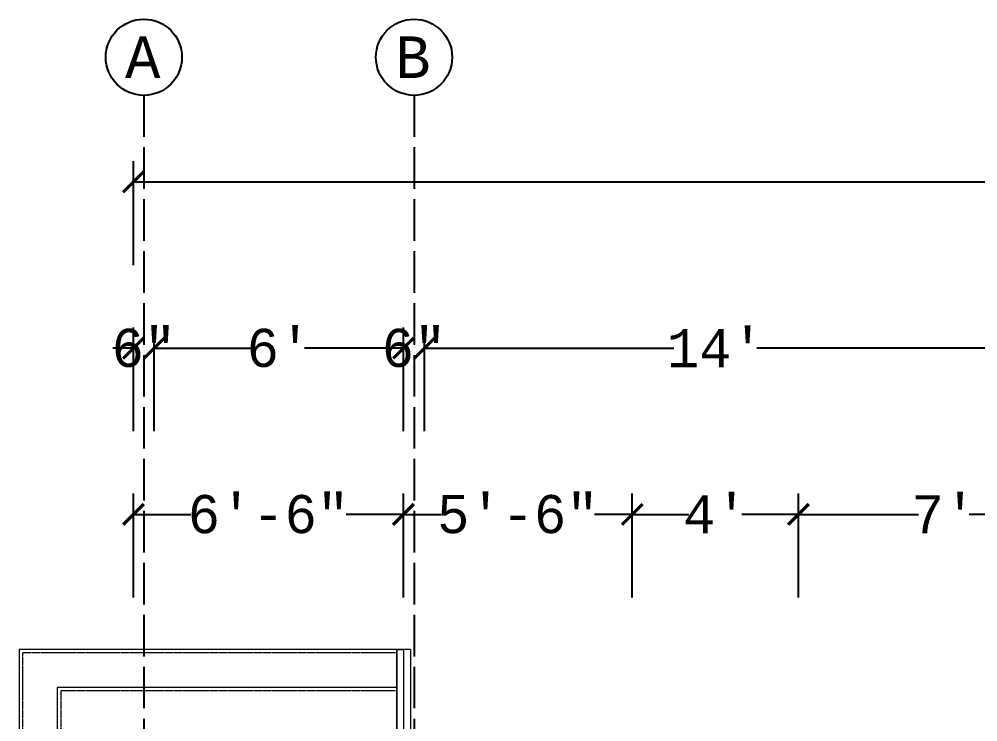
# Model space of a CAD drawing. Header units: inches. Extents: x 8351 to 42256, y 21052 to 33437.
# Drawn here: x 39919.7 to 40196.5, y 33232.8 to 33435.7 of the extents above; entities that cross this region are included whole.
import ezdxf

# ---------------------------------------------------------------- set-up
doc = ezdxf.new("R2010")
doc.units = ezdxf.units.IN
doc.header["$MEASUREMENT"] = 0
doc.linetypes.add('ACAD_ISO02W100', pattern=[15, 12, -3])
doc.linetypes.add('Overhead 1_16_', pattern=[0.101562, 0.0625, -0.039062])
for name, color, linetype, lineweight in [('A-DIM', 7, 'Continuous', 25), ('A-FLOR-HRAL', 11, 'Continuous', 9), ('S-STRS', 14, 'Continuous', 9)]:
    doc.layers.add(name, color=color, linetype=linetype, lineweight=lineweight)
doc.layers.add('A-G-BEAM', color=8, linetype='ACAD_ISO02W100')
doc.styles.get("Standard").update_dxf_attribs({"font": 'consolab.ttf', "height": 11})

# ---------------------------------------------------------------- blocks, each defined once
blk = doc.blocks.new('Top Rail Type - Top Rail_Internal_-343933-B-FLOOR-PLAN')
at = {"layer": 'A-FLOR-HRAL'}
for p, q in [((-482.36, 611.38), (-480.36, 611.38)), ((-482.36, 578.38), (-482.36, 611.38)), ((-480.36, 611.38), (-480.36, 578.38)), ((-480.36, 578.38), (-482.36, 578.38))]:
    blk.add_line(p, q, dxfattribs=at)
blk = doc.blocks.new('Top Rail Type - Top Rail_Internal_-V5-B-FLOOR-PLAN')
at = {"layer": 'A-FLOR-HRAL'}
for p, q in [((-480.36, 611.38), (-482.36, 611.38)), ((-482.36, 611.38), (-482.36, 578.38)), ((-480.36, 611.38), (-480.36, 578.38)), ((-480.36, 578.38), (-482.36, 578.38))]:
    blk.add_line(p, q, dxfattribs=at)
blk = doc.blocks.new('_ArchTick')
at = {"color": 0, "linetype": 'ByBlock', "const_width": 0.15}
blk.add_lwpolyline([(-0.5, -0.5), (0.5, 0.5)], dxfattribs=at)

msp = doc.modelspace()

# ---------------------------------------------------------------- linework, layer by layer
at = {"layer": 'A-DIM'}
for p, q in [((39952.7, 33364.72), (39952.7, 33394.72)), ((39952.7, 33388.72), (40222.35, 33388.72)), ((39952.7, 33316.72), (39952.7, 33346.72)), ((39958.7, 33316.72), (39958.7, 33346.72)), ((39958.7, 33316.72), (39958.7, 33346.72)), ((40030.7, 33316.72), (40030.7, 33346.72)), ((40030.7, 33316.72), (40030.7, 33346.72)), ((40036.7, 33316.72), (40036.7, 33346.72)), ((40036.7, 33316.72), (40036.7, 33346.72)), ((39952.7, 33340.72), (39946.7, 33340.72)), ((39958.7, 33340.72), (39964.7, 33340.72)), ((39958.7, 33340.72), (39987.33, 33340.72)), ((40030.7, 33340.72), (40002.06, 33340.72)), ((40030.7, 33340.72), (40024.7, 33340.72)), ((40036.7, 33340.72), (40042.7, 33340.72)), ((40036.7, 33340.72), (40108.67, 33340.72)), ((40204.7, 33340.72), (40132.72, 33340.72)), ((39952.7, 33268.72), (39952.7, 33298.72)), ((40030.65, 33268.72), (40030.65, 33298.72)), ((40030.65, 33268.72), (40030.65, 33298.72)), ((40096.7, 33268.72), (40096.7, 33298.72)), ((40096.7, 33268.72), (40096.7, 33298.72)), ((40144.7, 33268.72), (40144.7, 33298.72)), ((40144.7, 33268.72), (40144.7, 33298.72)), ((39952.7, 33292.72), (39969.26, 33292.72)), ((40030.65, 33292.72), (40014.09, 33292.72)), ((40030.65, 33292.72), (40041.5, 33292.72)), ((40096.7, 33292.72), (40085.84, 33292.72)), ((40096.7, 33292.72), (40113.09, 33292.72)), ((40144.7, 33292.72), (40128.31, 33292.72)), ((40144.7, 33292.72), (40179.37, 33292.72)), ((40228.7, 33292.72), (40194.02, 33292.72))]:
    msp.add_line(p, q, dxfattribs=at)
at = {"layer": 'A-G-BEAM'}
for p, q in [((39955.7, 33413.72), (39955.7, 32332.72)), ((40033.7, 33413.72), (40033.7, 32332.72))]:
    msp.add_line(p, q, dxfattribs=at)
at = {"layer": 'A-G-BEAM', "color": 7, "linetype": 'Continuous'}
for centre in [(39955.7, 33424.72), (40033.7, 33424.72)]:
    msp.add_circle(centre, 11, dxfattribs=at)
at = {"layer": 'S-STRS'}
for p, q in [((39919.7, 33253.72), (39919.7, 33072.72)), ((40028.7, 33253.72), (39919.7, 33253.72)), ((40032.7, 33253.72), (40030.7, 33253.72)), ((40032.7, 33253.72), (40032.7, 33220.72)), ((39930.7, 33242.72), (39930.7, 33072.72)), ((40028.7, 33242.72), (39930.7, 33242.72))]:
    msp.add_line(p, q, dxfattribs=at)
at = {"layer": 'S-STRS', "linetype": 'Overhead 1_16_'}
for p, q in [((39920.7, 33252.72), (39920.7, 33072.72)), ((40028.7, 33252.72), (39920.7, 33252.72)), ((39931.7, 33241.72), (39931.7, 33072.72)), ((40028.7, 33241.72), (39931.7, 33241.72))]:
    msp.add_line(p, q, dxfattribs=at)

# ---------------------------------------------------------------- block references
at = {"layer": 'A-DIM', "xscale": 6, "yscale": 6, "zscale": 6, "rotation": 180}
for p in [(39952.7, 33388.72), (39958.7, 33340.72), (39958.7, 33340.72), (40036.7, 33340.72), (40036.7, 33340.72), (39952.7, 33292.72), (40030.65, 33292.72), (40096.7, 33292.72), (40144.7, 33292.72)]:
    msp.add_blockref('_ArchTick', p, dxfattribs=at)
at = {"layer": 'A-DIM', "xscale": 6, "yscale": 6, "zscale": 6}
for p in [(39952.7, 33340.72), (40030.7, 33340.72), (40030.7, 33340.72), (40030.65, 33292.72), (40096.7, 33292.72), (40144.7, 33292.72)]:
    msp.add_blockref('_ArchTick', p, dxfattribs=at)
at = {"layer": 'A-FLOR-HRAL'}
for name in ['Top Rail Type - Top Rail_Internal_-343933-B-FLOOR-PLAN', 'Top Rail Type - Top Rail_Internal_-V5-B-FLOOR-PLAN']:
    msp.add_blockref(name, (40511.05, 32642.34), dxfattribs=at)

# ---------------------------------------------------------------- texts
at = {"layer": 'A-DIM', "char_height": 11, "attachment_point": 5}
for s, insert in [('\\A1;6"', (39955.7, 33340.72)), ("\\A1;6'", (39994.7, 33340.72)), ('\\A1;6"', (40033.7, 33340.72)), ("\\A1;14'", (40120.7, 33340.72)), ('\\A1;6\'-6"', (39991.67, 33292.72)), ('\\A1;5\'-6"', (40063.67, 33292.72)), ("\\A1;4'", (40120.7, 33292.72)), ("\\A1;7'", (40186.7, 33292.72))]:
    msp.add_mtext(s, dxfattribs=dict(at, insert=insert))
at = {"layer": 'A-G-BEAM', "color": 7, "char_height": 12, "attachment_point": 1}
for s, insert in [('A ', (39950.3, 33430.74)), ('B ', (40028.3, 33430.74))]:
    msp.add_mtext_dynamic_manual_height_columns(s, width=13.2112, gutter_width=60, heights=[0], dxfattribs=dict(at, insert=insert))

doc.saveas('drawing.dxf')
